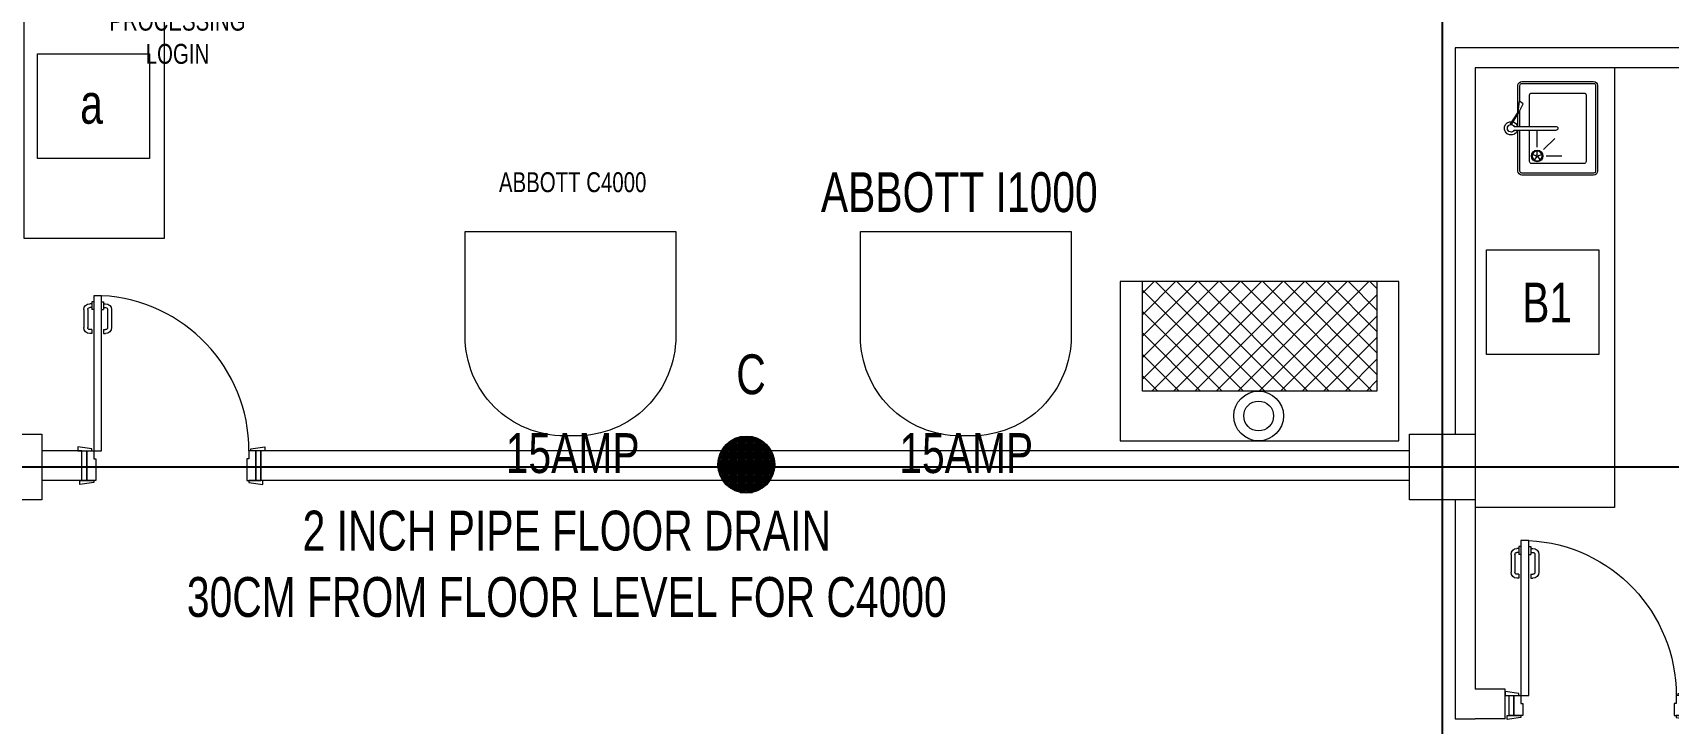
# Model space of a CAD drawing. Header units: metres. Extents: x -18745 to 220762, y -1579758 to -1356048.
# Drawn here: x 195432 to 203648, y -1463725 to -1460256 of the extents above; entities that cross this region are included whole.
import ezdxf

# ---------------------------------------------------------------- set-up
doc = ezdxf.new("R2010")
doc.units = ezdxf.units.M
doc.layers.get('0').update_dxf_attribs({"lineweight": 0})
for name, color, linetype, lineweight in [('A-100 - Copy$0$72_EGR_BASE_TEXT', 8, 'Continuous', 0), ('A-100 - Copy$0$Medical Equipment and Furniture', 8, 'Continuous', 0), ('A-100 - Copy$0$SANIT', 8, 'Continuous', 0), ('A-100 - Copy$0$Structure', 8, 'Continuous', 9), ('A-100 - Copy$0$Walls', 8, 'Continuous', 0), ('A-100 - Copy$0$Wooden Joinery', 8, 'Continuous', 0)]:
    doc.layers.add(name, color=color, linetype=linetype, lineweight=lineweight)
doc.layers.add('A-100 - Copy$0$axes', color=8, linetype='Continuous')
doc.styles.add('A-100 - Copy$0$X3G_ENTITY_2587EA', font='swisscl.ttf', dxfattribs={"height": 200})

# ---------------------------------------------------------------- blocks, each defined once
blk = doc.blocks.new('A-100 - Copy$0$A$C72370EFE')
at = {"layer": 'A-100 - Copy$0$Wooden Joinery'}
for p, q in [((-0.05, -0.07), (-0.05, -0.16)), ((-0.03, -0.07), (-0.03, -0.16)), ((-0.01, -0.04), (-0.02, -0.04)), ((-0.01, -0.06), (-0.02, -0.06)), ((-0.01, -0.03), (-0.01, -0.07)), ((0, -0.03), (-0.01, -0.03)), ((0, -0.07), (-0.01, -0.07)), ((0.04, -0.03), (0.05, -0.03)), ((0.04, -0.07), (0.05, -0.07)), ((0.05, -0.03), (0.05, -0.07)), ((0.05, -0.04), (0.06, -0.04)), ((0.05, -0.06), (0.06, -0.06)), ((0.07, -0.07), (0.07, -0.16)), ((0.09, -0.07), (0.09, -0.16)), ((-0.01, -0.17), (-0.02, -0.17)), ((-0.01, -0.19), (-0.02, -0.19)), ((-0.01, -0.17), (-0.01, -0.19)), ((0.05, -0.17), (0.06, -0.17)), ((0.05, -0.17), (0.05, -0.19)), ((0.05, -0.19), (0.06, -0.19))]:
    blk.add_line(p, q, dxfattribs=at)
for centre, radius, start, end in [((-0.02, -0.07), 0.03, 90, 180), ((-0.02, -0.07), 0.01, 90, 180), ((0.06, -0.07), 0.03, 0, 90), ((0.06, -0.07), 0.01, 0, 90), ((-0.02, -0.16), 0.03, 180, 270), ((-0.02, -0.16), 0.01, 180, 270), ((0.06, -0.16), 0.01, 270, 0), ((0.06, -0.16), 0.03, 270, 0)]:
    blk.add_arc(centre, radius, start, end, dxfattribs=at)
blk = doc.blocks.new('A-100 - Copy$0$DR1')
at = {"layer": 'A-100 - Copy$0$Wooden Joinery', "elevation": 0}
for points in [[(1743402.9, 41721.9), (1743392.9, 41721.9), (1743382.9, 41791.9), (1743402.9, 41791.9)], [(1743552.9, 41731.9), (1743562.9, 41731.9), (1743572.9, 41801.9), (1743552.9, 41801.9)], [(1743552.9, 41681.9), (1744331.9, 41681.9), (1744331.9, 41721.9), (1743552.9, 41721.9)], [(1743402.9, 40941.9), (1743392.9, 40941.9), (1743382.9, 40871.9), (1743402.9, 40871.9)], [(1743552.9, 40931.9), (1743562.9, 40931.9), (1743572.9, 40861.9), (1743552.9, 40861.9)]]:
    blk.add_lwpolyline(points, close=True, dxfattribs=at)
for points in [[(1743552.9, 41756.9), (1743402.9, 41756.9), (1743402.9, 41781.9), (1743552.9, 41781.9), (1743552.9, 41756.9)], [(1743552.9, 41756.9), (1743552.9, 41721.9), (1743512.9, 41721.9), (1743512.9, 41711.9), (1743402.9, 41711.9), (1743402.9, 41756.9), (1743552.9, 41756.9)], [(1743552.9, 40906.9), (1743552.9, 40941.9), (1743512.9, 40941.9), (1743512.9, 40951.9), (1743402.9, 40951.9), (1743402.9, 40906.9), (1743552.9, 40906.9)], [(1743552.9, 40906.9), (1743402.9, 40906.9), (1743402.9, 40881.9), (1743552.9, 40881.9), (1743552.9, 40906.9)]]:
    blk.add_lwpolyline(points, dxfattribs=at)
at = {"layer": 'A-100 - Copy$0$Wooden Joinery'}
blk.add_arc((1743552.9, 41721.9, 0), 780, 270, 357.0603, dxfattribs=at)
at = {"layer": 'A-100 - Copy$0$Wooden Joinery', "xscale": -999.9999999998856, "yscale": 999.9999999998856, "zscale": 999.9999999998854, "rotation": 270}
blk.add_blockref('A-100 - Copy$0$A$C72370EFE', (1744331.9, 41681.9, 0), dxfattribs=at)
blk = doc.blocks.new('A-100 - Copy$0$LE12268I-P')
h = blk.add_hatch()
h.set_pattern_fill('_USER', color=256, scale=0.0762, angle=135, style=0, double=1, pattern_type=0)
h.set_pattern_definition([(135, (-1.383935, -2.78072), (-0.0538815, -0.0538815), []), (225, (-1.383935, -2.78072), (0.0538815, -0.0538815), [])])
h.paths.add_polyline_path([(0.1105, -0.8), (1.2885, -0.8), (1.2885, -0.2498), (0.1105, -0.2498)])
blk.add_lwpolyline([(1.4, 0), (0, 0), (0, -0.8), (1.4, -0.8)], close=True)
blk.add_lwpolyline([(0.1105, -0.8), (0.1105, -0.2498), (1.2885, -0.2498), (1.2885, -0.8)])
for radius in [0.125, 0.075]:
    blk.add_circle((0.7051, -0.1249), radius)
blk = doc.blocks.new('A-100 - Copy$0$BMED-S-S DROP-IN SINK 45-38')
at = {"layer": 'A-100 - Copy$0$SANIT'}
for p, q in [((-18.3, 4.2), (-81.8, -35.6)), ((-235, -54.7), (-235, -414.7)), ((-225, -54.7), (-225, -414.7)), ((-80.4, -34.7), (-215, -34.7)), ((-135.3, -44.7), (-215, -44.7)), ((-81.8, -35.6), (-136.9, -42.7)), ((-122.2, -61.3), (-136.9, -42.7)), ((-79.3, -39.6), (-122.2, -61.3)), ((-18.7, -1.6), (-79.3, -39.6)), ((-9.4, -16.2), (-9.4, -226.2)), ((9.4, -16.2), (9.4, -226.2)), ((215, -34.7), (9.4, -34.7)), ((215, -44.7), (9.4, -44.7)), ((225, -414.7), (225, -54.7)), ((235, -414.7), (235, -54.7)), ((94, -130.7), (14, -130.7)), ((107.2, -162.5), (50.6, -219.1)), ((139, -175.7), (139, -255.7)), ((-215, -424.7), (215, -424.7)), ((-215, -434.7), (215, -434.7))]:
    blk.add_line(p, q, dxfattribs=at)
at = {"layer": 'A-100 - Copy$0$SANIT', "ltscale": 250}
for p, q in [((-177, -102.7), (-177, -366.7)), ((-9.4, -92.7), (-167, -92.7)), ((167, -92.7), (9.4, -92.7)), ((177, -366.7), (177, -102.7)), ((-167, -376.7), (167, -376.7))]:
    blk.add_line(p, q, dxfattribs=at)
at = {"layer": 'A-100 - Copy$0$SANIT'}
for points in [[(-9.4, -44.7), (-89.5, -44.7)], [(-9.4, -34.7), (-71.6, -34.7)], [(134, -130.7), (110, -130.7)], [(137.5, -126), (130, -103.1)], [(137.5, -135.5), (130, -158.3)], [(143, -127.8), (162.5, -113.7)], [(143, -133.7), (162.5, -147.8)]]:
    blk.add_lwpolyline(points, dxfattribs=at)
for points in [[(139, -159.7, 1), (139, -101.7, 1)], [(139, -135.7, 1), (139, -125.7, 1)]]:
    blk.add_lwpolyline(points, format="xyb", close=True, dxfattribs=at)
for radius in [26, 25]:
    blk.add_circle((139, -130.7), radius, dxfattribs=at)
for centre, radius, start, end in [((0, 0), 33.7, 286.12448, 188.93571), ((0, 0), 18.8, 299.99685, 239.99685), ((-215, -54.7), 20, 90, 180), ((-215, -54.7), 10, 90, 180), ((0, 0), 33.7, 197.35559, 253.86923), ((215, -54.7), 20, 0, 90), ((215, -54.7), 10, 0, 90), ((0, -226.2), 9.38, 179.99685, 359.99685), ((-215, -414.7), 20, 180, 270), ((-215, -414.7), 10, 180, 270), ((215, -414.7), 10, 270, 0), ((215, -414.7), 20, 270, 0)]:
    blk.add_arc(centre, radius, start, end, dxfattribs=at)
at = {"layer": 'A-100 - Copy$0$SANIT', "ltscale": 250}
for centre, start, end in [((-167, -102.7), 90.00945, 180.00945), ((167, -102.7), 0, 90), ((-167, -366.7), 180, 270), ((167, -366.7), 270, 0)]:
    blk.add_arc(centre, 10, start, end, dxfattribs=at)
blk = doc.blocks.new('A-100 - Copy$0$A$C41DF7AD3')
at = {"layer": 'A-100 - Copy$0$Wooden Joinery', "elevation": 0}
for points in [[(820, 780), (820, 1559), (860, 1559), (860, 780)], [(70, 780), (70, 790), (0, 800), (0, 780)], [(870, 780), (870, 790), (940, 800), (940, 780)], [(80, 680), (80, 670), (10, 660), (10, 680)], [(860, 680), (860, 670), (930, 660), (930, 680)]]:
    blk.add_lwpolyline(points, close=True, dxfattribs=at)
for points in [[(45, 780), (45, 680), (20, 680), (20, 780), (45, 780)], [(45, 780), (80, 780), (80, 740), (90, 740), (90, 680), (45, 680), (45, 780)], [(895, 780), (860, 780), (860, 740), (850, 740), (850, 680), (895, 680), (895, 780)], [(895, 780), (895, 680), (920, 680), (920, 780), (895, 780)]]:
    blk.add_lwpolyline(points, dxfattribs=at)
at = {"layer": 'A-100 - Copy$0$Wooden Joinery'}
blk.add_arc((860, 780, 0), 780, 92.9397, 180, dxfattribs=at)
at = {"layer": 'A-100 - Copy$0$Wooden Joinery', "xscale": 999.9999999998856, "yscale": 999.9999999998856, "zscale": 999.9999999998856}
blk.add_blockref('A-100 - Copy$0$A$C72370EFE', (820, 1559, 0), dxfattribs=at)
blk = doc.blocks.new('A-100 - Copy')
at = {"layer": 'A-100 - Copy$0$Medical Equipment and Furniture'}
h = blk.add_hatch(dxfattribs=at)
h.set_pattern_fill('ANGLE', color=256)
h.set_pattern_definition([(0, (199016.969, -1462425.1125), (0, 6.985), [5.08, -1.905]), (90, (199016.969, -1462425.1125), (-6.985, 4e-16), [5.08, -1.905])])
h.paths.add_polyline_path([(199142.2, -1462356), (198891.7, -1462356, 0.126757), (198873.9, -1462425.1, 0.022015), (198874.5, -1462437.7), (199159.4, -1462437.7, 0.022015), (199160, -1462425.1, 0.126757)])
h.paths.add_polyline_path([(198891.7, -1462356), (199142.2, -1462356, 0.590263)])
h.paths.add_polyline_path([(199159.4, -1462437.7), (198874.5, -1462437.7, 0.128948), (198899, -1462506), (199134.9, -1462506, 0.128948)])
h.paths.add_polyline_path([(199134.9, -1462506), (198899, -1462506, 0.526848)])
at = {"layer": 'A-100 - Copy$0$axes'}
for p, q in [((202513.3, -1477297.4, 0), (202513.3, -1451192.7, 0)), ((215702.3, -1462437.7, 2.4), (83332.8, -1462437.7, 2.4))]:
    blk.add_line(p, q, dxfattribs=at)
at = {"layer": 'A-100 - Copy$0$Medical Equipment and Furniture'}
blk.add_line((203378.3, -1460432.7, 0), (203378.3, -1461301.5, 0), dxfattribs=at)
at = {"layer": 'A-100 - Copy$0$Medical Equipment and Furniture', "elevation": 0}
for points in [[(195388.3, -1459368.9), (196092.7, -1459368.9), (196092.7, -1461288.9), (195388.3, -1461288.9)], [(195455.7, -1460362.5), (196019.4, -1460362.5), (196019.4, -1460887.8), (195455.7, -1460887.8)]]:
    blk.add_lwpolyline(points, close=True, dxfattribs=at)
for points in [[(197604, -1461254.3), (198662.5, -1461254.3), (198662.5, -1461781.1, -0.414214), (198162.5, -1462281.1), (198104, -1462281.1, -0.414214), (197604, -1461781.1)], [(199590.1, -1461254.3), (200648.6, -1461254.3), (200648.6, -1461781.1, -0.414214), (200148.6, -1462281.1), (200090.1, -1462281.1, -0.414214), (199590.1, -1461781.1)]]:
    blk.add_lwpolyline(points, format="xyb", close=True, dxfattribs=at)
blk.add_lwpolyline([(203378.3, -1461301.5), (203378.3, -1462641.5), (202678.3, -1462641.5)], dxfattribs=at)
at = {"layer": 'A-100 - Copy$0$Medical Equipment and Furniture'}
blk.add_lwpolyline([(202734.9, -1461346.3), (203298.6, -1461346.3), (203298.6, -1461871.5), (202734.9, -1461871.5)], close=True, dxfattribs=at)
blk.add_circle((199017, -1462425.1, 0), 143, dxfattribs=at)
at = {"layer": 'A-100 - Copy$0$Structure', "elevation": 0}
for points in [[(195148.3, -1462272.7), (195478.3, -1462272.7), (195478.3, -1462602.7), (195148.3, -1462602.7)], [(202348.3, -1462272.7), (202678.3, -1462272.7), (202678.3, -1462602.7), (202348.3, -1462602.7)]]:
    blk.add_lwpolyline(points, close=True, dxfattribs=at)
at = {"layer": 'A-100 - Copy$0$Walls'}
for p, q in [((195703.3, -1462356, 0), (195703.3, -1462506, 0)), ((196578.3, -1462356, 0), (196578.3, -1462506, 0)), ((202828.1, -1463552.7, 0), (202678.3, -1463552.7, 0)), ((202578.3, -1463702.7, 0), (202678.3, -1463702.7, 550)), ((202828.1, -1463702.7, 0), (202678.3, -1463702.7, 0))]:
    blk.add_line(p, q, dxfattribs=at)
at = {"layer": 'A-100 - Copy$0$Walls', "elevation": 0}
for points in [[(206118.3, -1460332.7), (202578.3, -1460332.7), (202578.3, -1462272.7)], [(206118.3, -1460432.7), (202678.3, -1460432.7), (202678.3, -1462272.7)], [(202578.3, -1462602.7), (202578.3, -1463702.7)], [(202678.3, -1462602.7), (202678.3, -1463552.7)]]:
    blk.add_lwpolyline(points, dxfattribs=at)
at = {"layer": 'A-100 - Copy$0$Walls'}
for points in [[(195678.3, -1462356, 0), (195478.3, -1462356, 0)], [(202348.3, -1462356, 0), (196578.3, -1462356, 0)], [(195678.3, -1462506, 0), (195478.3, -1462506, 0)], [(202348.3, -1462506, 0), (196578.3, -1462506, 0)], [(202828.1, -1463702.7, 0), (202828.1, -1463552.7, 0)]]:
    blk.add_polyline3d(points, dxfattribs=at)
at = {"layer": 'A-100 - Copy$0$Medical Equipment and Furniture', "xscale": -1.000000000000003, "rotation": 90}
blk.add_blockref('A-100 - Copy$0$BMED-S-S DROP-IN SINK 45-38', (202858.5, -1460736.1), dxfattribs=at)
at = {"layer": 'A-100 - Copy$0$Medical Equipment and Furniture', "xscale": 1000, "yscale": 1000, "zscale": 1000, "rotation": 180.0000000000006}
blk.add_blockref('A-100 - Copy$0$LE12268I-P', (202295.4, -1462306, 0), dxfattribs=at)
at = {"layer": 'A-100 - Copy$0$Wooden Joinery', "rotation": 90}
blk.add_blockref('A-100 - Copy$0$DR1', (237460.2, -3205908.9, 0), dxfattribs=at)
at = {"layer": 'A-100 - Copy$0$Wooden Joinery', "xscale": -1}
blk.add_blockref('A-100 - Copy$0$A$C41DF7AD3', (203768.1, -1464365.4, 0), dxfattribs=at)
at = {"layer": 'A-100 - Copy$0$72_EGR_BASE_TEXT', "char_height": 100, "attachment_point": 2, "style": 'A-100 - Copy$0$X3G_ENTITY_2587EA'}
for s, insert in [('SAMPLE \\PPROCESSING\\PLOGIN', (196159.2, -1459978.7, 0)), ('ABBOTT C4000', (198144.4, -1460956.8, 0))]:
    blk.add_mtext(s, dxfattribs=dict(at, insert=insert))
at = {"layer": 'A-100 - Copy$0$Medical Equipment and Furniture', "char_height": 200, "attachment_point": 2, "style": 'A-100 - Copy$0$X3G_ENTITY_2587EA'}
for s, insert in [('a', (195727.5, -1460512.8, 0)), ('ABBOTT I1000', (200086.6, -1460956.8, 0)), ('B1', (203039.5, -1461511.3)), ('C', (199040.4, -1461871.7, 0)), ('15AMP', (198144.4, -1462267.4, 0)), ('15AMP', (200121.4, -1462267.4, 0)), ('2 INCH PIPE FLOOR DRAIN\\P30CM FROM FLOOR LEVEL FOR C4000', (198114.8, -1462656.8, 0))]:
    blk.add_mtext(s, dxfattribs=dict(at, insert=insert))

msp = doc.modelspace()

# ---------------------------------------------------------------- block references
msp.add_blockref('A-100 - Copy', (0, 0))

doc.saveas('drawing.dxf')
